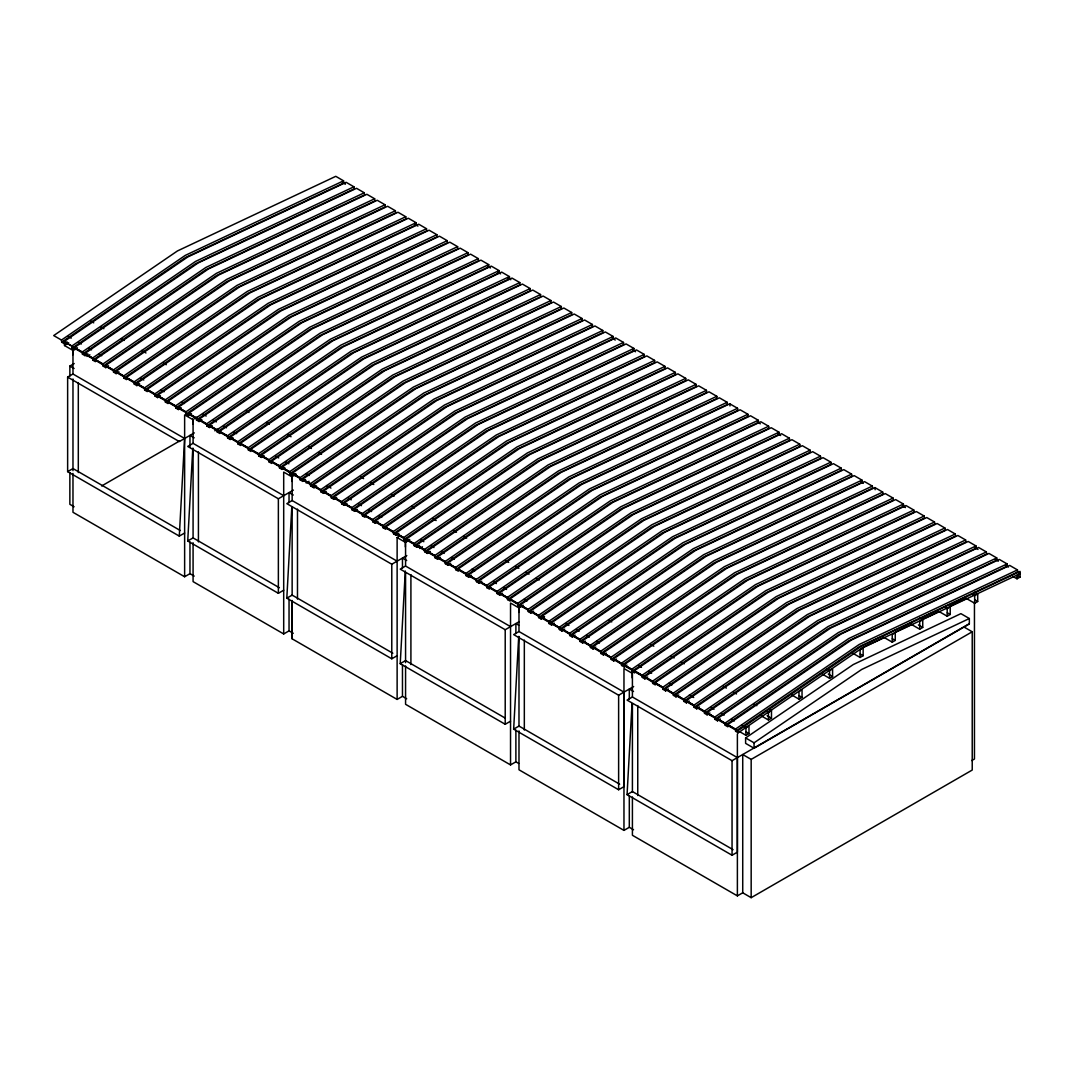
<?xml version="1.0" encoding="UTF-8"?>
<svg xmlns="http://www.w3.org/2000/svg" width="1074" height="1074" viewBox="0 0 1074 1074"><rect width="100%" height="100%" fill="white"/><g stroke="black" fill="none" stroke-linecap="round" stroke-linejoin="round"><path stroke-width="1.5" d="M406.684 698.785L402.468 696.341L397.125 699.429L292.141 638.829L292.141 601.574M179.291 536.101L184.634 438.474L72.978 374.007L67.635 377.095L67.635 471.647L179.291 536.101L184.634 533.026M283.697 590.217L278.367 593.304L187.735 540.987L192.796 448.314M397.125 655.704L391.782 658.792L286.812 598.178L291.792 507.17M510.539 721.191L505.21 724.265L400.226 663.665L405.301 571.006M633.647 686.541L618.624 695.214L513.654 634.6L518.984 631.525L623.967 692.126L623.967 786.665L618.624 789.752L513.654 729.152L518.715 636.479M969.11 623.819L732.052 760.687L627.068 700.087L632.411 696.999L737.382 757.613L737.382 852.152L732.052 855.24L627.068 794.626L632.049 703.618M61.701 342.19L61.473 340.055L185.198 255.437L343.546 180.821L343.787 182.956L185.426 257.572L61.701 342.19L64.306 343.693L67.044 341.814M64.306 343.693L64.064 341.545L187.789 256.941L346.15 182.312L353.923 186.809L354.151 188.943L195.804 263.56L72.079 348.177L74.67 349.681L77.422 347.788M72.079 348.177L71.837 346.043L195.562 261.425L353.923 186.809M74.67 349.681L74.442 347.533L198.166 262.929L356.514 188.299L364.287 192.783L364.516 194.931L206.168 269.547L82.443 354.165L85.034 355.655L87.786 353.776M82.443 354.165L82.215 352.03L205.94 267.413L364.287 192.783M85.034 355.655L84.806 353.521L208.531 268.903L366.878 194.287L374.651 198.771L374.893 200.905L216.532 275.535L92.807 360.152L95.398 361.643L95.17 359.508L218.895 274.89L377.243 200.274L385.029 204.758L385.257 206.893L226.909 281.522L103.185 366.14L105.776 367.63L108.528 365.751M92.807 360.152L92.579 358.018L216.304 273.4L374.651 198.771M103.185 366.14L102.943 363.992L226.668 279.388L385.029 204.758M105.776 367.63L105.534 365.496L229.259 280.878L387.62 206.262L395.393 210.746L395.621 212.88L237.273 287.51L113.549 372.114L116.14 373.618L118.892 371.738M113.549 372.114L113.32 369.98L237.045 285.375L395.393 210.746M116.14 373.618L115.911 371.483L239.636 286.865L397.984 212.249L405.757 216.733L405.985 218.868L247.638 293.497L123.913 378.102L126.504 379.605L126.276 377.471L250 292.853L408.348 218.237L416.121 222.721L416.363 224.855L258.002 299.471L134.277 384.089L136.881 385.593L139.62 383.713M123.913 378.102L123.685 375.967L247.409 291.349L405.757 216.733M134.277 384.089L134.049 381.955L257.773 297.337L416.121 222.721M136.881 385.593L136.64 383.458L260.364 298.841L418.726 224.211L426.499 228.708L426.727 230.843L268.379 305.459L144.654 390.077L147.245 391.58L147.017 389.446L270.742 304.828L429.09 230.198L436.863 234.696L437.091 236.83L278.743 311.447L155.018 396.064L157.609 397.568L160.362 395.675M144.654 390.077L144.413 387.942L268.138 303.324L426.499 228.708M155.018 396.064L154.79 393.93L278.515 309.312L436.863 234.696M157.609 397.568L157.381 395.42L281.106 310.816L439.454 236.186L447.227 240.67L447.469 242.818L289.107 317.434L165.383 402.052L167.987 403.542L167.745 401.408L291.47 316.803L449.831 242.174L457.605 246.658L457.833 248.806L299.485 323.422L175.76 408.039L178.351 409.53L181.103 407.65M165.383 402.052L165.154 399.917L288.879 315.3L447.227 240.67M175.76 408.039L175.518 405.905L299.243 321.287L457.605 246.658M178.351 409.53L178.123 407.395L301.848 322.777L460.196 248.161L467.969 252.645L468.197 254.78L309.849 329.409L186.124 414.027L188.715 415.517L191.467 413.638M186.124 414.027L185.896 411.879L309.621 327.275L467.969 252.645M188.715 415.517L188.487 413.383L312.212 328.765L470.56 254.149L478.333 258.633L478.561 260.767L320.213 335.397L196.488 420.015L199.079 421.505L201.831 419.625M196.488 420.015L196.26 417.867L319.985 333.262L478.333 258.633M199.079 421.505L198.851 419.37L322.576 334.752L480.924 260.136L488.697 264.62L488.938 266.755L330.577 341.384L206.852 425.989L209.457 427.492L212.196 425.613M206.852 425.989L206.624 423.854L330.349 339.236L488.697 264.62M209.457 427.492L209.215 425.358L332.94 340.74L491.301 266.124L499.074 270.608L499.303 272.742L340.955 347.372L217.23 431.976L219.821 433.48L219.593 431.345L343.318 346.727L501.665 272.098L509.438 276.595L509.667 278.73L351.319 353.346L227.594 437.964L230.185 439.467L232.937 437.588M217.23 431.976L216.988 429.842L340.713 345.224L499.074 270.608M227.594 437.964L227.366 435.829L351.091 351.211L509.438 276.595M230.185 439.467L229.957 437.333L353.682 352.715L512.029 278.085L519.803 282.583L520.044 284.717L361.683 359.334L237.958 443.951L240.563 445.455L240.321 443.307L364.046 358.703L522.407 284.073L530.18 288.57L530.408 290.705L372.06 365.321L248.336 449.939L250.927 451.429L250.698 449.294L374.423 364.69L532.771 290.061L540.544 294.545L540.772 296.692L382.425 371.309L258.7 455.926L261.291 457.417L264.043 455.537M237.958 443.951L237.73 441.817L361.455 357.199L519.803 282.583M248.336 449.939L248.094 447.804L371.819 363.187L530.18 288.57M258.7 455.926L258.472 453.792L382.196 369.174L540.544 294.545M261.291 457.417L261.063 455.282L384.787 370.664L543.135 296.048L550.908 300.532L551.15 302.667L392.789 377.296L269.064 461.914L271.655 463.404L271.427 461.27L395.151 376.652L553.499 302.036L561.286 306.52L561.514 308.654L403.166 383.284L279.441 467.902L282.032 469.392L284.785 467.512M269.064 461.914L268.836 459.779L392.56 375.162L550.908 300.532M279.441 467.902L279.2 465.754L402.925 381.149L561.286 306.52M282.032 469.392L281.791 467.257L405.516 382.639L563.877 308.023L571.65 312.507L571.878 314.642L413.53 389.271L289.805 473.876L292.397 475.379L295.149 473.5M289.805 473.876L289.577 471.741L413.302 387.137L571.65 312.507M292.397 475.379L292.168 473.245L415.893 388.627L574.241 314.011L582.014 318.495L582.242 320.629L423.894 395.259L300.17 479.863L302.761 481.367L305.513 479.487M300.17 479.863L299.941 477.729L423.666 393.111L582.014 318.495M302.761 481.367L302.532 479.232L426.257 394.614L584.605 319.985L592.378 324.482L592.62 326.617L434.258 401.233L310.534 485.851L313.138 487.354L315.877 485.475M310.534 485.851L310.305 483.716L434.03 399.098L592.378 324.482M313.138 487.354L312.896 485.22L436.621 400.602L594.983 325.972L602.756 330.47L602.984 332.604L444.636 407.221L320.911 491.838L323.502 493.342L326.254 491.462M320.911 491.838L320.67 489.704L444.394 405.086L602.756 330.47M323.502 493.342L323.274 491.194L446.999 406.59L605.347 331.96L613.12 336.457L613.348 338.592L455 413.208L331.275 497.826L333.866 499.329L336.618 497.437M331.275 497.826L331.047 495.691L454.772 411.073L613.12 336.457M333.866 499.329L333.638 497.181L457.363 412.577L615.711 337.948L623.484 342.431L623.726 344.579L465.364 419.196L341.639 503.813L344.244 505.304L346.983 503.424M341.639 503.813L341.411 501.679L465.136 417.061L623.484 342.431M344.244 505.304L344.002 503.169L467.727 418.551L626.088 343.935L633.861 348.419L634.09 350.554L475.742 425.183L352.017 509.801L354.608 511.291L357.36 509.412M352.017 509.801L351.775 507.666L475.5 423.049L633.861 348.419M354.608 511.291L354.38 509.157L478.105 424.539L636.452 349.923L644.225 354.407L644.454 356.541L486.106 431.171L362.381 515.788L364.972 517.279L364.744 515.144L488.469 430.526L646.817 355.91L654.59 360.394L654.818 362.529L496.47 437.158L372.745 521.763L375.336 523.266L378.088 521.387M362.381 515.788L362.153 513.641L485.878 429.036L644.225 354.407M372.745 521.763L372.517 519.628L496.242 435.024L654.59 360.394M375.336 523.266L375.108 521.132L498.833 436.514L657.181 361.898L664.954 366.382L665.195 368.516L506.834 443.146L383.109 527.75L385.714 529.254L385.472 527.119L509.197 442.501L667.558 367.885L675.331 372.369L675.559 374.504L517.212 449.12L393.487 533.738L396.078 535.241L398.83 533.362M383.109 527.75L382.881 525.616L506.606 440.998L664.954 366.382M393.487 533.738L393.245 531.603L516.97 446.985L675.331 372.369M396.078 535.241L395.85 533.107L519.574 448.489L677.922 373.859L685.695 378.357L685.924 380.491L527.576 455.108L403.851 539.725L406.442 541.229L409.194 539.349M403.851 539.725L403.623 537.591L527.347 452.973L685.695 378.357M406.442 541.229L406.214 539.094L529.938 454.477L688.286 379.847L696.059 384.344L696.301 386.479L537.94 461.095L414.215 545.713L416.819 547.216L419.558 545.323M414.215 545.713L413.987 543.578L537.712 458.96L696.059 384.344M416.819 547.216L416.578 545.068L540.303 460.464L698.664 385.834L706.437 390.318L706.665 392.466L548.317 467.083L424.592 551.7L427.183 553.191L429.936 551.311M424.592 551.7L424.351 549.566L548.076 464.948L706.437 390.318M427.183 553.191L426.955 551.056L550.68 466.452L709.028 391.822L716.801 396.306L717.029 398.454L558.681 473.07L434.957 557.688L437.548 559.178L440.3 557.299M434.957 557.688L434.728 555.553L558.453 470.936L716.801 396.306M437.548 559.178L437.319 557.044L561.044 472.426L719.392 397.81L727.165 402.294L727.407 404.428L569.045 479.058L445.321 563.675L447.912 565.166L450.664 563.286M445.321 563.675L445.092 561.527L568.817 476.923L727.165 402.294M447.912 565.166L447.683 563.031L571.408 478.413L729.756 403.797L737.543 408.281L737.771 410.416L579.423 485.045L455.698 569.663L458.289 571.153L458.048 569.019L581.772 484.401L740.134 409.785L747.907 414.269L748.135 416.403L589.787 491.033L466.062 575.637L468.653 577.141L471.405 575.261M455.698 569.663L455.457 567.515L579.181 482.911L737.543 408.281M466.062 575.637L465.834 573.503L589.559 488.885L747.907 414.269M468.653 577.141L468.425 575.006L592.15 490.388L750.498 415.772L758.271 420.256L758.499 422.391L600.151 497.02L476.426 581.625L479.017 583.128L481.77 581.249M476.426 581.625L476.198 579.49L599.923 494.872L758.271 420.256M479.017 583.128L478.789 580.994L602.514 496.376L760.862 421.746L768.635 426.244L768.877 428.378L610.515 502.994L486.791 587.612L489.395 589.116L489.153 586.981L612.878 502.363L771.239 427.734L779.012 432.231L779.241 434.366L620.893 508.982L497.168 593.6L499.759 595.103L502.511 593.224M486.791 587.612L486.562 585.478L610.287 500.86L768.635 426.244M497.168 593.6L496.926 591.465L620.651 506.847L779.012 432.231M499.759 595.103L499.531 592.955L623.256 508.351L781.604 433.721L789.377 438.219L789.605 440.353L631.257 514.97L507.532 599.587L510.123 601.078L509.895 598.943L633.62 514.339L791.968 439.709L799.741 444.193L799.982 446.341L641.621 520.957L517.896 605.575L520.501 607.065L523.239 605.186M507.532 599.587L507.304 597.453L631.029 512.835L789.377 438.219M517.896 605.575L517.668 603.44L641.393 518.823L799.741 444.193M520.501 607.065L520.259 604.931L643.984 520.313L802.345 445.697L810.118 450.181L810.346 452.315L651.999 526.945L528.274 611.562L530.865 613.053L533.617 611.173M528.274 611.562L528.032 609.428L651.757 524.81L810.118 450.181M530.865 613.053L530.637 610.918L654.361 526.3L812.709 451.684L820.482 456.168L820.711 458.303L662.363 532.932L538.638 617.55L541.229 619.04L543.981 617.161M538.638 617.55L538.41 615.402L662.134 530.798L820.482 456.168M541.229 619.04L541.001 616.906L664.725 532.288L823.073 457.672L830.846 462.156L831.075 464.29L672.727 538.92L549.002 623.524L551.593 625.028L554.345 623.148M549.002 623.524L548.774 621.39L672.499 536.785L830.846 462.156M551.593 625.028L551.365 622.893L675.09 538.275L833.437 463.659L841.211 468.143L841.452 470.278L683.091 544.907L559.366 629.512L561.971 631.015L564.709 629.136M559.366 629.512L559.138 627.377L682.863 542.759L841.211 468.143M561.971 631.015L561.729 628.881L685.454 544.263L843.815 469.633L851.588 474.131L851.816 476.265L693.468 550.881L569.744 635.499L572.335 637.003L575.087 635.123M569.744 635.499L569.502 633.365L693.227 548.747L851.588 474.131M572.335 637.003L572.106 634.868L695.831 550.25L854.179 475.621L861.952 480.118L862.18 482.253L703.832 556.869L580.108 641.487L582.699 642.99L585.451 641.111M580.108 641.487L579.879 639.352L703.604 554.734L861.952 480.118M582.699 642.99L582.47 640.842L706.195 556.238L864.543 481.608L872.316 486.106L872.558 488.24L714.197 562.857L590.472 647.474L593.076 648.978L595.815 647.085M590.472 647.474L590.244 645.34L713.968 560.722L872.316 486.106M593.076 648.978L592.835 646.83L716.559 562.226L874.921 487.596L882.694 492.08L882.922 494.228L724.574 568.844L600.849 653.462L603.44 654.952L606.192 653.073M600.849 653.462L600.608 651.327L724.332 566.71L882.694 492.08M603.44 654.952L603.212 652.817L726.937 568.2L885.285 493.584L893.058 498.067L893.286 500.202L734.938 574.832L611.213 659.449L613.804 660.94L616.557 659.06M613.804 660.94L613.576 658.805L737.301 574.187L895.649 499.571L903.422 504.055L903.664 506.19L745.302 580.819L621.577 665.437L624.169 666.927L626.921 665.048M621.577 665.437L621.349 663.289L745.074 578.685L903.422 504.055M624.169 666.927L623.94 664.793L747.665 580.175L906.013 505.559L913.799 510.043L914.028 512.177L755.68 586.807L631.955 671.411L634.546 672.915L634.304 670.78L758.029 586.162L916.391 511.546L924.164 516.03L924.392 518.165L766.044 592.794L642.319 677.399L644.91 678.902L647.662 677.023M631.955 671.411L631.713 669.277L755.438 584.672L913.799 510.043M642.319 677.399L642.091 675.264L765.816 590.646L924.164 516.03M644.91 678.902L644.682 676.768L768.407 592.15L926.755 517.534L934.528 522.018L934.756 524.152L776.408 598.768L652.683 683.386L655.274 684.89L655.046 682.755L778.771 598.137L937.119 523.508L944.892 528.005L945.133 530.14L786.772 604.756L663.047 689.374L665.652 690.877L668.39 688.998M652.683 683.386L652.455 681.252L776.18 596.634L934.528 522.018M663.047 689.374L662.819 687.239L786.544 602.621L944.892 528.005M665.652 690.877L665.41 688.743L789.135 604.125L947.496 529.495L955.269 533.993L955.498 536.127L797.15 610.744L673.425 695.361L676.016 696.865L678.768 694.972M673.425 695.361L673.183 693.227L796.908 608.609L955.269 533.993M676.016 696.865L675.788 694.717L799.512 610.113L957.86 535.483L965.633 539.967L965.862 542.115L807.514 616.731L683.789 701.349L686.38 702.839L689.132 700.96M683.789 701.349L683.561 699.214L807.286 614.596L965.633 539.967M686.38 702.839L686.152 700.704L809.877 616.1L968.224 541.471L975.998 545.954L976.239 548.102L817.878 622.719L694.153 707.336L696.758 708.827L699.496 706.947M694.153 707.336L693.925 705.202L817.65 620.584L975.998 545.954M696.758 708.827L696.516 706.692L820.241 622.074L978.602 547.458L986.375 551.942L986.603 554.077L828.255 628.706L704.531 713.324L707.122 714.814L709.874 712.935M704.531 713.324L704.289 711.176L828.014 626.572L986.375 551.942M707.122 714.814L706.893 712.68L830.618 628.062L988.966 553.446L996.739 557.93L996.967 560.064L838.619 634.694L714.895 719.311L717.486 720.802L720.238 718.922M714.895 719.311L714.666 717.164L838.391 632.559L996.739 557.93M717.486 720.802L717.257 718.667L840.982 634.049L999.33 559.433L1007.103 563.917L1007.331 566.052L848.984 640.681L725.259 725.286L727.85 726.789L727.622 724.655L851.346 640.037L1009.694 565.421L1017.467 569.905L1017.709 572.039L1020.3 573.543L861.952 648.159L738.227 732.777L735.623 731.273L735.395 729.139L727.622 724.655M725.259 725.286L725.031 723.151L848.755 638.533L1007.103 563.917M735.395 729.139L859.119 644.521L1017.467 569.905M735.623 731.273L859.348 646.669L1017.709 572.039M72.978 350.419L64.521 345.546L68.669 342.727M194.448 418.82L197.213 416.94M293.524 476.024L296.29 474.144M397.125 699.429L397.125 537.564L399.877 535.684M510.539 626.639L405.569 566.038L405.569 542.437L409.704 539.618M745.611 737.945L853.253 664.564L960.894 613.643L969.339 618.53L969.339 623.954L754.055 748.242L745.611 743.369L745.611 737.945L754.055 742.819L754.055 748.242M754.055 742.819L861.697 669.451L969.339 618.53M69.864 376.048L69.864 366.059L74.2 363.549M86.967 356.434L89.867 354.769M67.635 471.647L72.978 468.559L180.284 530.516M101.654 485.972L179.667 440.931M194.3 432.889L179.291 441.562L67.635 377.095M283.697 495.678L193.078 443.347L187.735 446.435L278.367 498.766L293.377 490.093M214.8 430.808L217.7 429.144M187.735 540.987L193.078 537.899L279.388 587.733M306.144 482.978L309.043 481.313M293.269 633.298L289.04 630.868L283.697 633.942L283.697 472.09L292.141 476.963L292.141 500.551L286.812 503.639L391.782 564.239L406.804 555.58M313.877 488.012L316.763 486.334M72.978 473.419L72.978 512.285L184.634 576.751L189.964 573.664L194.193 576.107M286.812 598.178L292.141 595.103L392.816 653.22M419.572 548.465L422.458 546.787M405.569 566.038L400.226 569.126L505.21 629.726L519.239 621.631M427.291 553.499L430.191 551.821M400.226 663.665L405.569 660.577L504.793 717.862M541.672 618.423L544.558 616.758M513.654 729.152L518.984 726.064L619.658 784.181M405.569 665.987L405.569 704.302L510.539 764.916L515.882 761.828L518.702 763.453M826.644 669.008L829.558 670.673L832.592 668.927L832.592 676.553L829.558 678.298L822.295 674.11M922.741 619.805L919.706 621.564L919.706 629.189L922.741 627.431L922.741 619.805L919.841 618.127M860.113 657.463L863.147 655.704L863.147 648.078L860.113 649.837L860.113 657.463L852.85 653.274M944.274 606.917L947.187 608.596L950.221 606.837L950.221 614.462L947.187 616.221L939.925 612.032M765.534 710.693L768.434 712.371L771.481 710.612L771.481 718.238L768.434 719.996L761.184 715.808M627.068 794.626L632.411 791.551L733.072 849.668M892.226 642.158L895.26 640.399L895.26 632.774L892.226 634.533L892.226 642.158L883.513 637.137M741.584 725.151L745.933 727.662L748.981 725.917L748.981 733.542L745.933 735.287L740.134 731.944M971.755 593.949L974.668 595.627L977.702 593.868L977.702 601.494L974.668 603.252L965.956 598.231M798.989 699.147L802.036 697.388L802.036 689.763L798.989 691.522L798.989 699.147L791.739 694.959M1017.038 578.819L1017.038 575.503L1020.072 573.744L1020.072 577.06L1017.038 578.819L1012.675 576.308M518.984 730.924L518.984 769.789L623.967 830.39L629.31 827.316L633.526 829.746M742.725 892.789L742.725 754.525L751.169 759.399L972.225 631.781L972.225 770.045L751.169 897.676L742.725 892.789L737.382 895.877L632.411 835.277L632.411 796.962M971.782 760.553L974.454 759.009L974.454 601.87M862.274 647.729L883.352 637.755M895.38 632.062L911.933 624.236M922.472 619.255L939.025 611.428M949.55 606.434L966.103 598.607M893.058 498.067L734.71 572.697L610.985 657.315L611.213 659.449M343.546 180.821L335.773 176.324L177.425 250.954L53.7 335.571L61.473 340.055M342.472 182.526L345.372 184.204M415.02 224.412L417.92 226.09M487.569 266.298L490.469 267.976M497.718 272.165L500.618 273.843M507.881 278.032L510.781 279.71M612.355 338.35L615.254 340.028M632.667 350.07L635.566 351.748M757.452 422.122L760.352 423.8M777.764 433.842L780.664 435.52M860.475 481.595L863.375 483.273M902.549 505.894L905.449 507.572M975.098 547.78L977.998 549.445M995.41 559.5L998.31 561.178M1005.573 565.367L1008.473 567.045M1017.172 572.066L1020.072 573.744M1017.172 575.382L1020.072 577.06M974.803 592.19L977.702 593.868M974.803 599.816L977.702 601.494M947.322 612.784L950.221 614.462M963.781 626.907L972.225 631.781M918.391 624.92L922.741 627.431M910.994 624.169L919.706 629.189M892.36 638.721L895.26 640.399M860.247 654.026L863.147 655.704M828.242 674.029L832.592 676.553M799.137 695.71L802.036 697.388M768.581 708.934L771.481 710.612M90.834 321.153L93.733 322.831M100.983 327.02L103.883 328.698M121.295 338.74L124.195 340.418M141.607 350.473L145.97 352.984M163.382 363.039L166.282 364.717M246.08 410.792L248.98 412.47M266.392 422.512L269.305 424.19M288.168 435.077L291.067 436.756M308.48 446.811L311.379 448.489M318.629 452.678L321.529 454.356M360.716 476.963L363.616 478.642M370.866 482.83L373.765 484.508M391.178 494.564L394.077 496.242M411.49 506.284L414.403 507.962M433.265 518.849L436.165 520.528M453.577 530.583L456.477 532.261M463.726 536.45L466.64 538.128M505.814 560.735L508.714 562.414M515.963 566.602L518.863 568.28M526.126 572.469L529.026 574.147M536.275 578.336L539.188 580.014M608.824 620.222L611.737 621.9M650.911 644.507L653.811 646.186M671.223 656.241L674.123 657.919M681.386 662.108L684.286 663.786M723.46 686.393L726.36 688.072M733.609 692.26L736.522 693.938M753.935 703.994L756.834 705.672M767.131 715.727L771.481 718.238M68.333 336.457L71.233 338.122M78.483 342.311L81.382 343.989M88.645 348.177L91.545 349.856M98.795 354.044L101.708 355.722M140.882 378.343L143.782 380.008M161.194 390.063L164.094 391.742M181.506 401.797L184.406 403.475M203.268 414.363L206.168 416.041M213.431 420.229L216.33 421.894M223.58 426.083L226.493 427.761M233.743 431.949L236.642 433.627M275.817 456.249L278.716 457.927M285.979 462.115L288.879 463.78M306.291 473.835L309.191 475.514M326.603 485.569L330.953 488.079M348.365 498.135L351.265 499.813M358.528 504.001L361.428 505.666M368.677 509.855L371.591 511.533M378.84 515.721L381.74 517.399M420.914 540.021L423.827 541.699M431.077 545.887L433.977 547.552M441.226 551.741L444.139 553.419M451.389 557.607L454.289 559.286M471.701 569.341L474.601 571.019M493.463 581.907L496.376 583.585M503.625 587.773L506.525 589.438M523.937 599.493L526.837 601.172M566.011 623.793L568.925 625.471M576.174 629.659L579.074 631.324M586.337 635.513L589.237 637.191M596.486 641.379L599.386 643.058M638.56 665.679L641.473 667.357M648.723 671.545L651.623 673.21M669.035 683.265L671.935 684.943M689.347 694.999L693.71 697.509M711.122 707.565L714.022 709.243M721.272 713.431L724.171 715.096M731.434 719.285L734.334 720.963M746.081 731.864L748.981 733.542M64.064 341.545L71.837 346.043M74.442 347.533L82.215 352.03M84.806 353.521L92.579 358.018M95.17 359.508L102.943 363.992M105.534 365.496L113.32 369.98M115.911 371.483L123.685 375.967M126.276 377.471L134.049 381.955M136.64 383.458L144.413 387.942M147.017 389.446L154.79 393.93M157.381 395.42L165.154 399.917M167.745 401.408L175.518 405.905M178.123 407.395L185.896 411.879M188.487 413.383L196.26 417.867M198.851 419.37L206.624 423.854M209.215 425.358L216.988 429.842M219.593 431.345L227.366 435.829M229.957 437.333L237.73 441.817M240.321 443.307L248.094 447.804M250.698 449.294L258.472 453.792M261.063 455.282L268.836 459.779M271.427 461.27L279.2 465.754M281.791 467.257L289.577 471.741M292.168 473.245L299.941 477.729M302.532 479.232L310.305 483.716M312.896 485.22L320.67 489.704M323.274 491.194L331.047 495.691M333.638 497.181L341.411 501.679M344.002 503.169L351.775 507.666M354.38 509.157L362.153 513.641M364.744 515.144L372.517 519.628M375.108 521.132L382.881 525.616M385.472 527.119L393.245 531.603M395.85 533.107L403.623 537.591M406.214 539.094L413.987 543.578M416.578 545.068L424.351 549.566M426.955 551.056L434.728 555.553M437.319 557.044L445.092 561.527M447.683 563.031L455.457 567.515M458.048 569.019L465.834 573.503M468.425 575.006L476.198 579.49M478.789 580.994L486.562 585.478M489.153 586.981L496.926 591.465M499.531 592.955L507.304 597.453M509.895 598.943L517.668 603.44M520.259 604.931L528.032 609.428M530.637 610.918L538.41 615.402M541.001 616.906L548.774 621.39M551.365 622.893L559.138 627.377M561.729 628.881L569.502 633.365M572.106 634.868L579.879 639.352M582.47 640.842L590.244 645.34M592.835 646.83L600.608 651.327M603.212 652.817L610.985 657.315L603.749 653.193M613.576 658.805L621.349 663.289M623.94 664.793L631.713 669.277M634.304 670.78L642.091 675.264M644.682 676.768L652.455 681.252M655.046 682.755L662.819 687.239M665.41 688.743L673.183 693.227M675.788 694.717L683.561 699.214M686.152 700.704L693.925 705.202M696.516 706.692L704.289 711.176M706.893 712.68L714.666 717.164M717.257 718.667L725.031 723.151M65.433 342.405L72.683 346.593M75.583 348.271L82.832 352.46M85.745 354.125L92.995 358.313M95.895 359.991L103.158 364.18M107.507 366.69L123.47 375.913M127.819 378.424L135.069 382.613M137.982 384.291L143.782 387.633M148.131 390.157L155.394 394.346M158.294 396.011L165.544 400.199M168.443 401.877L175.706 406.066M178.606 407.744L185.856 411.933M188.755 413.611L197.468 418.632M200.368 420.31L206.168 423.666M210.531 426.177L217.78 430.365M220.68 432.043L227.943 436.232M230.843 437.897L238.092 442.085M240.992 443.763L248.255 447.952M252.605 450.462L268.567 459.685M272.917 462.196L280.18 466.385M283.08 468.063L290.329 472.251M293.229 473.929L300.492 478.118M303.392 479.783L310.641 483.971M313.541 485.649L330.953 495.705M333.853 497.383L342.566 502.404M345.466 504.082L352.728 508.271M355.628 509.949L362.878 514.137M365.778 515.815L373.04 520.004M377.39 522.514L393.353 531.724M396.252 533.402L415.114 544.29M418.014 545.968L425.277 550.157M428.177 551.835L435.426 556.023M438.326 557.701L445.589 561.89M448.489 563.555L455.738 567.743M458.638 569.421L467.351 574.456M470.251 576.12L476.051 579.477M478.964 581.155L487.663 586.176M490.563 587.854L497.826 592.043M500.726 593.721L507.975 597.909M510.875 599.587L518.138 603.776M521.038 605.441L528.287 609.629M531.2 611.307L538.45 615.496M541.35 617.174L560.212 628.062M563.112 629.74L570.375 633.928M573.274 635.607L580.524 639.795M583.424 641.473L590.687 645.662M593.586 647.327L600.836 651.515M615.348 659.892L632.761 669.948M635.66 671.626L642.923 675.814M645.823 677.493L653.073 681.681M655.972 683.359L663.235 687.548M666.135 689.213L673.385 693.401M676.298 695.079L693.71 705.135M696.61 706.813L705.309 711.834M708.209 713.512L715.472 717.701M718.372 719.379L725.621 723.567M728.534 725.245L735.784 729.434M74.428 348.218L83.128 353.239M86.027 354.917L103.426 364.959M106.326 366.637L123.725 376.679M126.625 378.357L155.623 395.098M158.522 396.776L184.634 411.839M188.849 414.282L207.457 425.022M210.343 426.687L227.594 436.648M230.48 438.313L237.663 442.461M240.549 444.126L249.181 449.107M252.054 450.771L269.319 460.733M272.192 462.397L290.745 473.11M292.141 473.916L300.774 478.897M303.647 480.561L310.842 484.71M313.715 486.374L330.98 496.336M333.853 497.987L342.485 502.981M345.358 504.632L352.541 508.781M355.427 510.445L372.678 520.407M376.987 522.904L394.252 532.865M397.125 534.53L404.16 538.584M405.569 539.403L424.257 550.197M428.58 552.68L445.831 562.642M448.704 564.306L455.9 568.455M458.773 570.119L465.968 574.268M468.841 575.933L476.037 580.081M478.91 581.746L487.542 586.726M490.415 588.377L497.598 592.539M500.484 594.191L509.103 599.171M510.539 600.004L517.587 604.071M521.87 606.542L539.121 616.503M541.994 618.168L569.327 633.942M573.637 636.426L590.888 646.4M593.761 648.052L611.025 658.013M613.898 659.678L622.531 664.658M623.967 665.491L632.411 670.364M635.284 672.029L642.48 676.177M645.353 677.842L662.604 687.803M666.927 690.287L684.178 700.248M687.051 701.913L735.945 730.145M397.125 537.564L405.569 542.437M69.864 366.059L74.093 368.489M194.193 437.83L189.964 435.4L189.964 447.053M293.269 495.033L289.04 492.59L289.04 502.592M406.684 560.521L402.468 558.077L402.468 568.079M518.702 625.189L515.882 623.564L515.882 633.553M633.526 691.481L629.31 689.038L629.31 699.04M292.141 500.551L397.125 561.165M74.093 506.767L69.864 504.324L69.864 472.667M283.697 633.942L193.078 581.625L193.078 542.759M1020.3 573.543L1020.072 571.395L861.71 646.024L737.986 730.642L738.227 732.777M874.921 487.596L875.149 489.731M729.756 403.797L729.998 405.932M974.668 595.627L974.668 603.252M947.187 608.596L947.187 616.221M829.558 670.673L829.558 678.298M768.434 712.371L768.434 719.996M751.169 759.399L751.169 897.676M745.933 727.662L745.933 735.287M737.382 734.012L737.382 895.877M732.052 760.687L732.052 855.24M637.755 705.578L637.755 795.539M632.411 696.999L632.411 673.411L623.967 668.538L623.967 830.39M632.411 703.671L632.411 791.954M632.183 672.458L632.183 677.882M629.31 795.659L629.31 827.316M618.624 695.214L618.624 789.752M524.327 640.104L524.327 730.051M518.984 631.525L518.984 607.924L510.539 603.051L510.539 764.916M518.984 636.52L518.984 726.48M518.769 606.971L518.769 612.408M515.882 730.172L515.882 761.828M505.21 629.726L505.21 724.265M410.912 574.617L410.912 664.578M405.569 572.697L405.569 662.658M405.341 541.497L405.341 546.921M402.468 664.699L402.468 696.341M391.782 564.239L391.782 658.792M297.485 509.13L297.485 599.091M292.141 507.223L292.141 595.506M292.141 600.5L292.141 638.829M291.927 476.01L291.927 481.434M289.04 599.211L289.04 630.868M278.367 498.766L278.367 593.304M198.422 451.926L198.422 541.887M193.078 443.347L193.078 419.759L184.634 414.886L184.634 576.751M193.078 448.355L193.078 538.316M192.85 418.806L192.85 424.243M189.964 542.008L189.964 573.664M78.308 382.586L78.308 472.547M72.978 347.372L72.978 374.007M72.978 378.988L72.978 470.64M72.75 349.466L72.75 354.903M64.521 342.499L64.521 345.546"/></g></svg>
